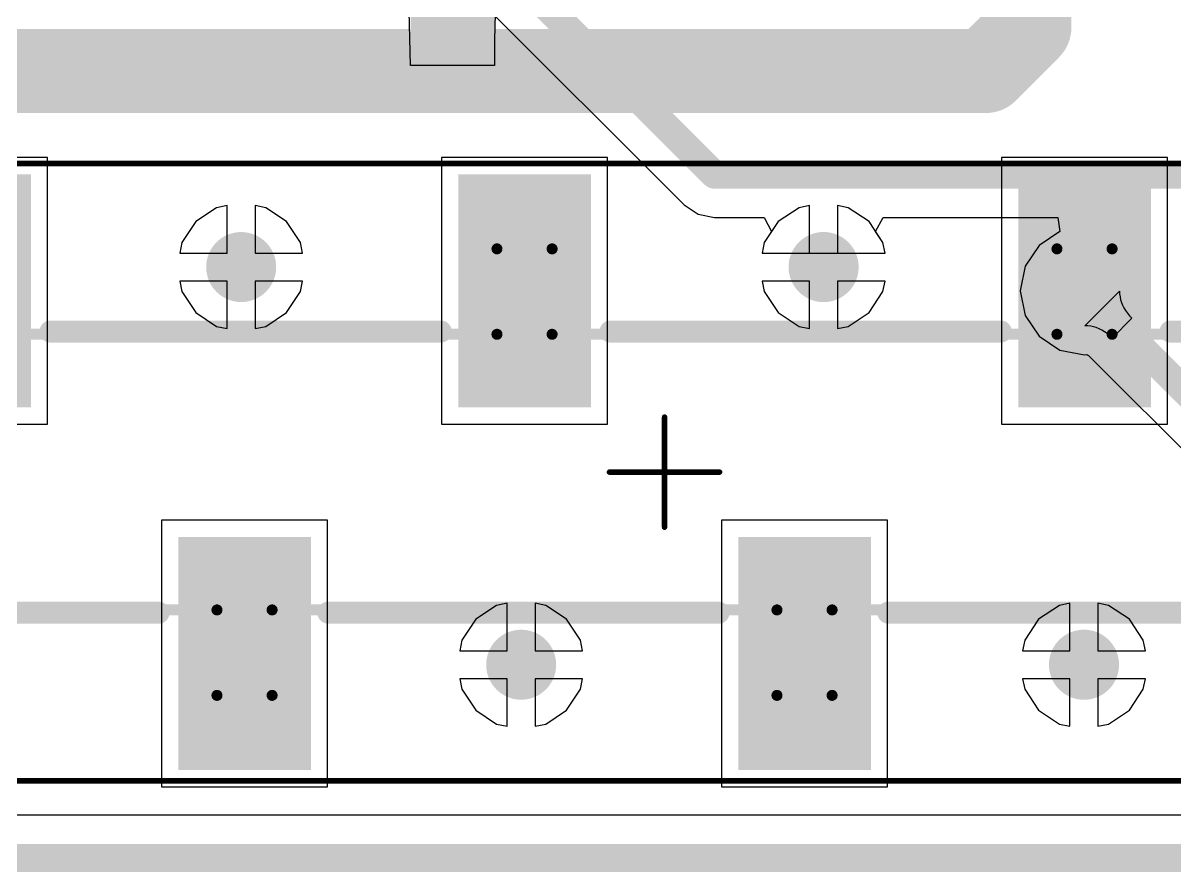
# Model space of a CAD drawing. Header units: millimetres. Extents: x 84.4 to 173.9, y 144 to 177.
# Drawn here: x 102.21 to 112.66, y 143.98 to 151.68 of the extents above; entities that cross this region are included whole.
import ezdxf

# ---------------------------------------------------------------- set-up
doc = ezdxf.new("R2010")
doc.units = ezdxf.units.MM
for name, color, linetype in [('BottomLayer', 5, 'Continuous'), ('KeepOutLayer', 6, 'Continuous'), ('Mechanical13', 56, 'Continuous'), ('Mechanical15', 56, 'Continuous'), ('MultiLayer', 9, 'Continuous'), ('TopLayer', 1, 'Continuous'), ('TopOverlay', 2, 'Continuous'), ('TopPaste', 8, 'Continuous'), ('TopSolder', 216, 'Continuous'), ('ViaHoleLayer', 16, 'Continuous')]:
    doc.layers.add(name, color=color, linetype=linetype)

# ---------------------------------------------------------------- blocks, each defined once
blk = doc.blocks.new('61000813321_19')
at = {"layer": 'Mechanical13', "const_width": 0.1}
for points in [[(-1.02, 2.025), (-1.52, 2.025)], [(-1.52, 2.025), (-1.52, 1.25)], [(-1.02, 2.025), (-1.02, 1.25)], [(3.56, 2.025), (3.56, 1.25)], [(4.06, 2.025), (3.56, 2.025)], [(4.06, 2.025), (4.06, 1.25)], [(10.41, 1.25), (-10.41, 1.25)], [(10.41, -1.25), (-10.41, -1.25)], [(-4.06, -1.25), (-4.06, -2.025)], [(-3.56, -1.25), (-3.56, -2.025)], [(1.02, -1.25), (1.02, -2.025)], [(1.52, -1.25), (1.52, -2.025)], [(-3.56, -2.025), (-4.06, -2.025)], [(1.52, -2.025), (1.02, -2.025)]]:
    blk.add_lwpolyline(points, dxfattribs=at)
at = {"layer": 'Mechanical13', "const_width": 0.05}
for points in [[(-1.545, 2.025, 1), (-1.495, 2.025, 1)], [(-1.545, 2.025, 1), (-1.495, 2.025, 1)], [(-1.045, 2.025, 1), (-0.995, 2.025, 1)], [(-1.045, 2.025, 1), (-0.995, 2.025, 1)], [(3.535, 2.025, 1), (3.585, 2.025, 1)], [(3.535, 2.025, 1), (3.585, 2.025, 1)], [(4.035, 2.025, 1), (4.085, 2.025, 1)], [(4.035, 2.025, 1), (4.085, 2.025, 1)], [(-1.545, 1.25, 1), (-1.495, 1.25, 1)], [(-1.045, 1.25, 1), (-0.995, 1.25, 1)], [(3.535, 1.25, 1), (3.585, 1.25, 1)], [(4.035, 1.25, 1), (4.085, 1.25, 1)], [(-4.085, -1.25, 1), (-4.035, -1.25, 1)], [(-3.585, -1.25, 1), (-3.535, -1.25, 1)], [(0.995, -1.25, 1), (1.045, -1.25, 1)], [(1.495, -1.25, 1), (1.545, -1.25, 1)], [(-4.085, -2.025, 1), (-4.035, -2.025, 1)], [(-4.085, -2.025, 1), (-4.035, -2.025, 1)], [(-3.585, -2.025, 1), (-3.535, -2.025, 1)], [(-3.585, -2.025, 1), (-3.535, -2.025, 1)], [(0.995, -2.025, 1), (1.045, -2.025, 1)], [(0.995, -2.025, 1), (1.045, -2.025, 1)], [(1.495, -2.025, 1), (1.545, -2.025, 1)], [(1.495, -2.025, 1), (1.545, -2.025, 1)]]:
    blk.add_lwpolyline(points, format="xyb", close=True, dxfattribs=at)
at = {"layer": 'Mechanical15', "const_width": 0.05}
for points in [[(10.685, 2.8), (-10.685, 2.8)], [(0, 0.5), (0, -0.5)], [(0.5, 0), (-0.5, 0)], [(10.685, -2.8), (-10.685, -2.8)]]:
    blk.add_lwpolyline(points, dxfattribs=at)
at = {"layer": 'Mechanical15', "const_width": 0.025}
for points in [[(-0.012, 0.5, 1), (0.012, 0.5, 1)], [(-0.512, 0, 1), (-0.487, 0, 1)], [(0.487, 0, 1), (0.512, 0, 1)], [(-0.012, -0.5, 1), (0.012, -0.5, 1)]]:
    blk.add_lwpolyline(points, format="xyb", close=True, dxfattribs=at)
at = {"layer": 'TopLayer'}
for points in [[(-1.77, 0.69), (-0.77, 0.69), (-1.77, 2.6), (-0.77, 2.6)], [(3.31, 0.69), (4.31, 0.69), (3.31, 2.6), (4.31, 2.6)], [(-4.31, -2.6), (-3.31, -2.6), (-4.31, -0.69), (-3.31, -0.69)], [(0.77, -2.6), (1.77, -2.6), (0.77, -0.69), (1.77, -0.69)]]:
    blk.add_solid(points, dxfattribs=at)
at = {"layer": 'TopOverlay', "const_width": 0.2}
for points in [[(-2.03, 1.275), (-5.57, 1.275)], [(3.05, 1.275), (-0.49, 1.275)], [(8.13, 1.275), (4.59, 1.275)], [(-4.59, -1.275), (-8.13, -1.275)], [(0.49, -1.275), (-3.05, -1.275)], [(5.57, -1.275), (2.03, -1.275)]]:
    blk.add_lwpolyline(points, dxfattribs=at)
at = {"layer": 'TopOverlay', "const_width": 0.1}
for points in [[(-2.08, 1.275, 1), (-1.98, 1.275, 1)], [(-0.54, 1.275, 1), (-0.44, 1.275, 1)], [(3, 1.275, 1), (3.1, 1.275, 1)], [(4.54, 1.275, 1), (4.64, 1.275, 1)], [(-4.64, -1.275, 1), (-4.54, -1.275, 1)], [(-3.1, -1.275, 1), (-3, -1.275, 1)], [(0.44, -1.275, 1), (0.54, -1.275, 1)], [(1.98, -1.275, 1), (2.08, -1.275, 1)], [(5.52, -1.275, 1), (5.62, -1.275, 1)]]:
    blk.add_lwpolyline(points, format="xyb", close=True, dxfattribs=at)
at = {"layer": 'TopPaste'}
for points in [[(-1.77, 0.69), (-0.77, 0.69), (-1.77, 2.6), (-0.77, 2.6)], [(3.31, 0.69), (4.31, 0.69), (3.31, 2.6), (4.31, 2.6)], [(-4.31, -2.6), (-3.31, -2.6), (-4.31, -0.69), (-3.31, -0.69)], [(0.77, -2.6), (1.77, -2.6), (0.77, -0.69), (1.77, -0.69)]]:
    blk.add_solid(points, dxfattribs=at)
at = {"layer": 'TopSolder'}
for points in [[(-1.872, 0.588), (-0.668, 0.588), (-1.872, 2.702), (-0.668, 2.702)], [(3.208, 0.588), (4.412, 0.588), (3.208, 2.702), (4.412, 2.702)], [(-4.412, -2.702), (-3.208, -2.702), (-4.412, -0.588), (-3.208, -0.588)], [(0.668, -2.702), (1.872, -2.702), (0.668, -0.588), (1.872, -0.588)], [(5.748, -2.702), (6.952, -2.702), (5.748, -0.588), (6.952, -0.588)]]:
    blk.add_solid(points, dxfattribs=at)

msp = doc.modelspace()

# ---------------------------------------------------------------- linework, layer by layer
at = {"layer": 'BottomLayer'}
for p, q in [((105.354, 152.887), (108.212, 150.029)), ((103.971, 150.004), (103.782, 149.878)), ((104.067, 150.023), (103.971, 150.004)), ((104.067, 149.593), (104.067, 150.023)), ((104.417, 150.004), (104.321, 150.023)), ((104.321, 150.023), (104.321, 149.593)), ((104.606, 149.878), (104.417, 150.004)), ((108.212, 150.029), (108.338, 149.945)), ((103.782, 149.878), (103.655, 149.689)), ((104.732, 149.689), (104.606, 149.878)), ((108.338, 149.945), (108.486, 149.916)), ((108.486, 149.916), (108.937, 149.916)), ((108.937, 149.916), (109.005, 149.789)), ((109.949, 149.789), (110.016, 149.916)), ((110.016, 149.916), (111.602, 149.916)), ((111.602, 149.916), (111.621, 149.79)), ((109.005, 149.789), (108.938, 149.689)), ((110.015, 149.689), (109.949, 149.789)), ((111.621, 149.79), (111.432, 149.663)), ((103.655, 149.689), (103.636, 149.593)), ((104.751, 149.593), (104.732, 149.689)), ((108.938, 149.689), (108.919, 149.593)), ((110.034, 149.593), (110.015, 149.689)), ((111.432, 149.663), (111.306, 149.474)), ((103.636, 149.593), (104.067, 149.593)), ((104.321, 149.593), (104.751, 149.593)), ((108.919, 149.593), (110.034, 149.593)), ((111.306, 149.474), (111.261, 149.251)), ((104.067, 149.339), (103.636, 149.339)), ((103.636, 149.339), (103.655, 149.243)), ((104.067, 148.908), (104.067, 149.339)), ((104.751, 149.339), (104.321, 149.339)), ((104.321, 149.339), (104.321, 148.908)), ((104.732, 149.243), (104.751, 149.339)), ((109.35, 149.339), (108.919, 149.339)), ((108.919, 149.339), (108.938, 149.243)), ((109.35, 148.908), (109.35, 149.339)), ((110.034, 149.339), (109.604, 149.339)), ((109.604, 149.339), (109.604, 148.908)), ((110.015, 149.243), (110.034, 149.339)), ((103.655, 149.243), (103.782, 149.054)), ((104.606, 149.054), (104.732, 149.243)), ((108.938, 149.243), (109.065, 149.054)), ((109.889, 149.054), (110.015, 149.243)), ((111.261, 149.251), (111.306, 149.028)), ((111.847, 148.934), (112.162, 149.248)), ((112.162, 149.248), (112.162, 149.222)), ((112.162, 149.222), (112.166, 149.196)), ((112.166, 149.196), (112.171, 149.17)), ((112.171, 149.17), (112.179, 149.145)), ((112.179, 149.145), (112.189, 149.12)), ((112.189, 149.12), (112.201, 149.095)), ((103.782, 149.054), (103.971, 148.927)), ((104.417, 148.927), (104.606, 149.054)), ((109.065, 149.054), (109.254, 148.927)), ((109.7, 148.927), (109.889, 149.054)), ((111.306, 149.028), (111.432, 148.839)), ((112.201, 149.095), (112.216, 149.071)), ((112.216, 149.071), (112.233, 149.047)), ((112.233, 149.047), (112.253, 149.024)), ((112.253, 149.024), (112.274, 149.001)), ((103.971, 148.927), (104.067, 148.908)), ((104.321, 148.908), (104.417, 148.927)), ((109.254, 148.927), (109.35, 148.908)), ((109.604, 148.908), (109.7, 148.927)), ((111.874, 148.933), (111.847, 148.934)), ((111.9, 148.93), (111.874, 148.933)), ((111.925, 148.924), (111.9, 148.93)), ((111.951, 148.917), (111.925, 148.924)), ((111.976, 148.906), (111.951, 148.917)), ((112.274, 149.001), (112.095, 148.821)), ((111.432, 148.839), (111.621, 148.713)), ((112, 148.894), (111.976, 148.906)), ((112.024, 148.879), (112, 148.894)), ((112.048, 148.862), (112.024, 148.879)), ((112.072, 148.843), (112.048, 148.862)), ((112.095, 148.821), (112.072, 148.843)), ((111.621, 148.713), (111.844, 148.669)), ((111.844, 148.669), (111.863, 148.673)), ((111.863, 148.673), (111.864, 148.672)), ((111.864, 148.672), (111.868, 148.67)), ((111.868, 148.67), (111.874, 148.668)), ((111.874, 148.668), (111.881, 148.663)), ((111.881, 148.663), (111.887, 148.659)), ((111.887, 148.659), (113.514, 147.032)), ((106.607, 146.416), (106.511, 146.397)), ((106.607, 145.986), (106.607, 146.416)), ((106.957, 146.397), (106.861, 146.416)), ((106.861, 146.416), (106.861, 145.986)), ((111.712, 146.416), (111.616, 146.397)), ((111.712, 145.986), (111.712, 146.416)), ((112.062, 146.397), (111.966, 146.416)), ((111.966, 146.416), (111.966, 145.986)), ((106.511, 146.397), (106.322, 146.271)), ((107.146, 146.271), (106.957, 146.397)), ((111.616, 146.397), (111.427, 146.271)), ((112.251, 146.271), (112.062, 146.397)), ((106.322, 146.271), (106.195, 146.082)), ((107.272, 146.082), (107.146, 146.271)), ((111.427, 146.271), (111.301, 146.082)), ((112.377, 146.082), (112.251, 146.271)), ((106.195, 146.082), (106.176, 145.986)), ((106.176, 145.986), (106.607, 145.986)), ((106.861, 145.986), (107.291, 145.986)), ((107.291, 145.986), (107.272, 146.082)), ((111.301, 146.082), (111.282, 145.986)), ((111.282, 145.986), (111.712, 145.986)), ((111.966, 145.986), (112.396, 145.986)), ((112.396, 145.986), (112.377, 146.082)), ((106.607, 145.732), (106.176, 145.732)), ((106.176, 145.732), (106.195, 145.636)), ((106.607, 145.302), (106.607, 145.732)), ((107.291, 145.732), (106.861, 145.732)), ((106.861, 145.732), (106.861, 145.302)), ((107.272, 145.636), (107.291, 145.732)), ((111.712, 145.732), (111.282, 145.732)), ((111.282, 145.732), (111.301, 145.636)), ((111.712, 145.302), (111.712, 145.732)), ((112.396, 145.732), (111.966, 145.732)), ((111.966, 145.732), (111.966, 145.302)), ((112.377, 145.636), (112.396, 145.732)), ((106.195, 145.636), (106.322, 145.447)), ((107.146, 145.447), (107.272, 145.636)), ((111.301, 145.636), (111.427, 145.447)), ((112.251, 145.447), (112.377, 145.636)), ((106.322, 145.447), (106.511, 145.321)), ((106.957, 145.321), (107.146, 145.447)), ((111.427, 145.447), (111.616, 145.321)), ((112.062, 145.321), (112.251, 145.447)), ((106.511, 145.321), (106.607, 145.302)), ((106.861, 145.302), (106.957, 145.321)), ((111.616, 145.321), (111.712, 145.302)), ((111.966, 145.302), (112.062, 145.321)), ((115.135, 144.495), (89.507, 144.495))]:
    msp.add_line(p, q, dxfattribs=at)
at = {"layer": 'BottomLayer', "const_width": 0.254}
for points in [[(105.514, 153.276), (108.486, 150.304)], [(108.486, 150.304), (115.37, 150.304)], [(111.844, 149.251), (113.789, 147.307)]]:
    msp.add_lwpolyline(points, dxfattribs=at)
at = {"layer": 'BottomLayer'}
for points, const_width in [([(108.423, 150.304, 1), (108.55, 150.304, 1)], 0.127), ([(108.423, 150.304, 1), (108.55, 150.304, 1)], 0.127), ([(104.035, 149.466, 1), (104.352, 149.466, 1)], 0.318), ([(109.318, 149.466, 1), (109.636, 149.466, 1)], 0.318), ([(111.685, 149.251, 1), (112.003, 149.251, 1)], 0.318), ([(111.781, 149.251, 1), (111.908, 149.251, 1)], 0.127), ([(106.575, 145.859, 1), (106.892, 145.859, 1)], 0.318), ([(111.68, 145.859, 1), (111.998, 145.859, 1)], 0.318)]:
    msp.add_lwpolyline(points, format="xyb", close=True, dxfattribs=dict(at, const_width=const_width))
at = {"layer": 'KeepOutLayer', "const_width": 0.254}
msp.add_lwpolyline([(89.133, 144.106), (137.179, 144.106)], dxfattribs=at)
at = {"layer": 'MultiLayer', "const_width": 0.318}
for points in [[(104.035, 149.466, 1), (104.352, 149.466, 1)], [(109.318, 149.466, 1), (109.636, 149.466, 1)], [(111.685, 149.251, 1), (112.003, 149.251, 1)], [(106.575, 145.859, 1), (106.892, 145.859, 1)], [(111.68, 145.859, 1), (111.998, 145.859, 1)]]:
    msp.add_lwpolyline(points, format="xyb", close=True, dxfattribs=at)
at = {"layer": 'TopLayer'}
for p, q in [((105.73, 151.295), (105.714, 151.94)), ((106.5, 151.882), (106.493, 151.527)), ((106.493, 151.527), (106.492, 151.295)), ((106.492, 151.295), (105.73, 151.295)), ((102.438, 150.46), (100.93, 150.46)), ((102.438, 148.042), (102.438, 150.46)), ((107.518, 150.46), (106.01, 150.46)), ((106.01, 150.46), (106.01, 148.042)), ((107.518, 148.042), (107.518, 150.46)), ((112.598, 150.46), (111.09, 150.46)), ((111.09, 150.46), (111.09, 148.042)), ((112.598, 148.042), (112.598, 150.46)), ((103.971, 150.004), (103.782, 149.878)), ((104.067, 150.023), (103.971, 150.004)), ((104.067, 149.593), (104.067, 150.023)), ((104.417, 150.004), (104.321, 150.023)), ((104.321, 150.023), (104.321, 149.593)), ((104.606, 149.878), (104.417, 150.004)), ((109.254, 150.004), (109.065, 149.878)), ((109.35, 150.023), (109.254, 150.004)), ((109.35, 149.593), (109.35, 150.023)), ((109.7, 150.004), (109.604, 150.023)), ((109.604, 150.023), (109.604, 149.593)), ((109.889, 149.878), (109.7, 150.004)), ((103.782, 149.878), (103.655, 149.689)), ((104.732, 149.689), (104.606, 149.878)), ((109.065, 149.878), (108.938, 149.689)), ((110.015, 149.689), (109.889, 149.878)), ((103.655, 149.689), (103.636, 149.593)), ((104.751, 149.593), (104.732, 149.689)), ((108.938, 149.689), (108.919, 149.593)), ((110.034, 149.593), (110.015, 149.689)), ((103.636, 149.593), (104.067, 149.593)), ((104.321, 149.593), (104.751, 149.593)), ((108.919, 149.593), (109.35, 149.593)), ((109.604, 149.593), (110.034, 149.593)), ((104.067, 149.339), (103.636, 149.339)), ((103.636, 149.339), (103.655, 149.243)), ((104.067, 148.908), (104.067, 149.339)), ((104.751, 149.339), (104.321, 149.339)), ((104.321, 149.339), (104.321, 148.908)), ((104.732, 149.243), (104.751, 149.339)), ((109.35, 149.339), (108.919, 149.339)), ((108.919, 149.339), (108.938, 149.243)), ((109.35, 148.908), (109.35, 149.339)), ((110.034, 149.339), (109.604, 149.339)), ((109.604, 149.339), (109.604, 148.908)), ((110.015, 149.243), (110.034, 149.339)), ((103.655, 149.243), (103.782, 149.054)), ((104.606, 149.054), (104.732, 149.243)), ((108.938, 149.243), (109.065, 149.054)), ((109.889, 149.054), (110.015, 149.243)), ((103.782, 149.054), (103.971, 148.927)), ((104.417, 148.927), (104.606, 149.054)), ((109.065, 149.054), (109.254, 148.927)), ((109.7, 148.927), (109.889, 149.054)), ((103.971, 148.927), (104.067, 148.908)), ((104.321, 148.908), (104.417, 148.927)), ((109.254, 148.927), (109.35, 148.908)), ((109.604, 148.908), (109.7, 148.927)), ((100.93, 148.042), (102.438, 148.042)), ((106.01, 148.042), (107.518, 148.042)), ((111.09, 148.042), (112.598, 148.042)), ((104.978, 147.17), (103.47, 147.17)), ((103.47, 147.17), (103.47, 144.752)), ((104.978, 144.752), (104.978, 147.17)), ((110.058, 147.17), (108.55, 147.17)), ((108.55, 147.17), (108.55, 144.752)), ((110.058, 144.752), (110.058, 147.17)), ((106.607, 146.416), (106.511, 146.397)), ((106.607, 145.986), (106.607, 146.416)), ((106.957, 146.397), (106.861, 146.416)), ((106.861, 146.416), (106.861, 145.986)), ((111.712, 146.416), (111.616, 146.397)), ((111.712, 145.986), (111.712, 146.416)), ((112.062, 146.397), (111.966, 146.416)), ((111.966, 146.416), (111.966, 145.986)), ((106.511, 146.397), (106.322, 146.271)), ((107.146, 146.271), (106.957, 146.397)), ((111.616, 146.397), (111.427, 146.271)), ((112.251, 146.271), (112.062, 146.397)), ((106.322, 146.271), (106.195, 146.082)), ((107.272, 146.082), (107.146, 146.271)), ((111.427, 146.271), (111.301, 146.082)), ((112.377, 146.082), (112.251, 146.271)), ((106.195, 146.082), (106.176, 145.986)), ((106.176, 145.986), (106.607, 145.986)), ((106.861, 145.986), (107.291, 145.986)), ((107.291, 145.986), (107.272, 146.082)), ((111.301, 146.082), (111.282, 145.986)), ((111.282, 145.986), (111.712, 145.986)), ((111.966, 145.986), (112.396, 145.986)), ((112.396, 145.986), (112.377, 146.082)), ((106.607, 145.732), (106.176, 145.732)), ((106.176, 145.732), (106.195, 145.636)), ((106.607, 145.302), (106.607, 145.732)), ((107.291, 145.732), (106.861, 145.732)), ((106.861, 145.732), (106.861, 145.302)), ((107.272, 145.636), (107.291, 145.732)), ((111.712, 145.732), (111.282, 145.732)), ((111.282, 145.732), (111.301, 145.636)), ((111.712, 145.302), (111.712, 145.732)), ((112.396, 145.732), (111.966, 145.732)), ((111.966, 145.732), (111.966, 145.302)), ((112.377, 145.636), (112.396, 145.732)), ((106.195, 145.636), (106.322, 145.447)), ((107.146, 145.447), (107.272, 145.636)), ((111.301, 145.636), (111.427, 145.447)), ((112.251, 145.447), (112.377, 145.636)), ((106.322, 145.447), (106.511, 145.321)), ((106.957, 145.321), (107.146, 145.447)), ((111.427, 145.447), (111.616, 145.321)), ((112.062, 145.321), (112.251, 145.447)), ((106.511, 145.321), (106.607, 145.302)), ((106.861, 145.302), (106.957, 145.321)), ((111.616, 145.321), (111.712, 145.302)), ((111.966, 145.302), (112.062, 145.321)), ((103.47, 144.752), (104.978, 144.752)), ((108.55, 144.752), (110.058, 144.752)), ((119.135, 144.495), (89.507, 144.495))]:
    msp.add_line(p, q, dxfattribs=at)
at = {"layer": 'TopLayer', "const_width": 0.762}
for points in [[(106.111, 151.295), (106.111, 152.387)], [(111.344, 151.638), (111.344, 152.387)], [(110.95, 151.244), (111.344, 151.638)], [(101.171, 151.244), (106.061, 151.244)], [(106.061, 151.244), (106.111, 151.295)], [(106.061, 151.244), (110.95, 151.244)]]:
    msp.add_lwpolyline(points, dxfattribs=at)
at = {"layer": 'TopLayer'}
for points, const_width in [([(111.153, 151.638, 1), (111.534, 151.638, 1)], 0.381), ([(111.153, 151.638, 1), (111.534, 151.638, 1)], 0.381), ([(105.87, 151.244, 1), (106.251, 151.244, 1)], 0.381), ([(105.87, 151.244, 1), (106.251, 151.244, 1)], 0.381), ([(105.87, 151.244, 1), (106.251, 151.244, 1)], 0.381), ([(105.921, 151.295, 1), (106.302, 151.295, 1)], 0.381), ([(105.921, 151.295, 1), (106.302, 151.295, 1)], 0.381), ([(110.76, 151.244, 1), (111.141, 151.244, 1)], 0.381), ([(110.76, 151.244, 1), (111.141, 151.244, 1)], 0.381), ([(104.035, 149.466, 1), (104.352, 149.466, 1)], 0.318), ([(109.318, 149.466, 1), (109.636, 149.466, 1)], 0.318), ([(111.685, 149.251, 1), (112.003, 149.251, 1)], 0.318), ([(106.575, 145.859, 1), (106.892, 145.859, 1)], 0.318), ([(111.68, 145.859, 1), (111.998, 145.859, 1)], 0.318)]:
    msp.add_lwpolyline(points, format="xyb", close=True, dxfattribs=dict(at, const_width=const_width))
at = {"layer": 'ViaHoleLayer', "const_width": 0.191}
for points in [[(104.098, 149.466, 1), (104.289, 149.466, 1)], [(109.382, 149.466, 1), (109.572, 149.466, 1)], [(111.749, 149.251, 1), (111.939, 149.251, 1)], [(106.638, 145.859, 1), (106.829, 145.859, 1)], [(111.744, 145.859, 1), (111.934, 145.859, 1)]]:
    msp.add_lwpolyline(points, format="xyb", close=True, dxfattribs=at)

# ---------------------------------------------------------------- block references
at = {"rotation": 180}
msp.add_blockref('61000813321_19', (108.034, 147.606), dxfattribs=at)

doc.saveas('drawing.dxf')
